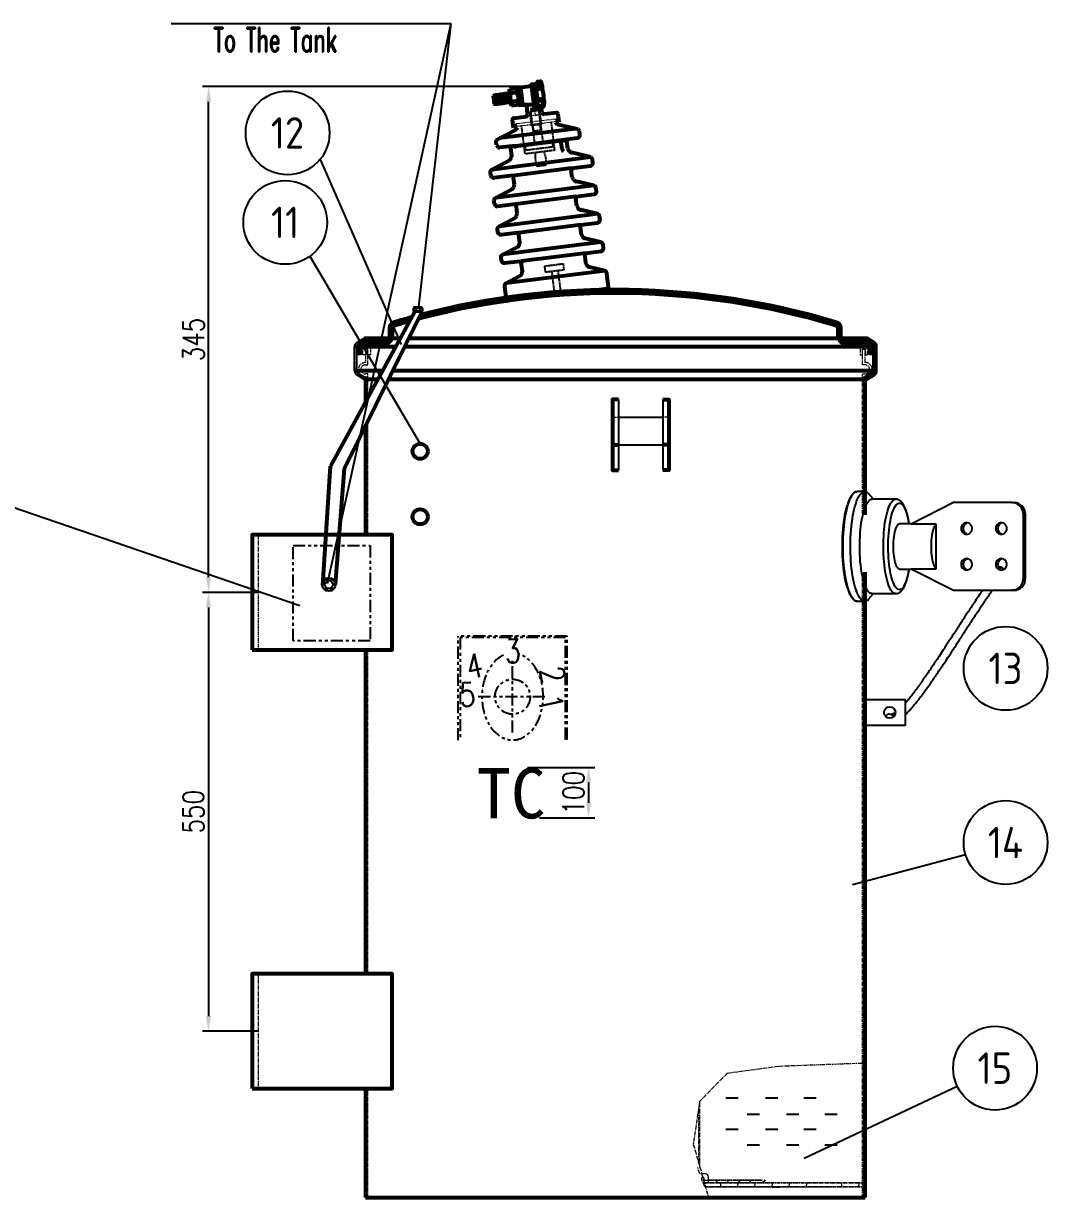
# Model space of a CAD drawing. Header units: millimetres. Extents: x 119255 to 140443, y -8485 to -5380.
# Drawn here: x 133797 to 134814, y -7316 to -6150 of the extents above; entities that cross this region are included whole.
import ezdxf
from ezdxf.enums import TextEntityAlignment as Align

# ---------------------------------------------------------------- set-up
doc = ezdxf.new("R2010")
doc.units = ezdxf.units.MM
doc.header["$LTSCALE"] = 3
for name, pattern in [('ACISOTGB', [9, 4, -1, 1, -1, 1, -1]), ('ACISOTGL', [3, 2, -1]), ('CENTER', [2, 1.25, -0.25, 0.25, -0.25]), ('HIDDEN', [0.375, 0.25, -0.125])]:
    doc.linetypes.add(name, pattern=pattern)
for name, color, linetype in [('2', 3, 'Continuous'), ('4', 2, 'HIDDEN'), ('A', 3, 'Continuous'), ('D', 11, 'HIDDEN'), ('PL', 5, 'Continuous'), ('S', 254, 'Continuous'), ('几何体', 7, 'Continuous')]:
    doc.layers.add(name, color=color, linetype=linetype)
for name, color, linetype, lineweight in [('图层1', 1, 'CENTER', 13), ('标注、文本', 3, 'Continuous', 25), ('粗实线', 4, 'Continuous', 53)]:
    doc.layers.add(name, color=color, linetype=linetype, lineweight=lineweight)
doc.styles.add('chinese', font='simhei.ttf')
doc.styles.add('HC_GBDIM', font='romans', dxfattribs={"width": 0.667, "bigfont": 'gbcbig'})
doc.styles.add('ST_WIN', font='isocp2.shx', dxfattribs={"bigfont": 'hzdxfst.shx'})
doc.styles.add('TH_GBDIM', font='romans.shx', dxfattribs={"width": 0.8, "bigfont": 'gbcbig.shx'})
doc.styles.add('数字与字母', font='romand.shx', dxfattribs={"width": 0.8, "bigfont": 'hztxt.shx'})
doc.dimstyles.new('TH_GBDIM1', dxfattribs={"dimscale": 3, "dimtxt": 3.5, "dimasz": 2.5, "dimexe": 2, "dimexo": 0, "dimgap": 1.5, "dimtad": 1, "dimdec": 1, "dimzin": 0, "dimdsep": 46, "dimtxsty": 'TH_GBDIM', "dimcen": 2.5, "dimclrd": 3, "dimclre": 256, "dimclrt": 2, "dimadec": 0, "dimazin": 0, "dimtfac": 0.714286, "dimtdec": 1, "dimtmove": 0, "dimatfit": 3, "dimfxl": 0, "dimtzin": 0, "dimlwd": -1, "dimlwe": -1, "dimarcsym": 0})

# ---------------------------------------------------------------- blocks, each defined once
blk = doc.blocks.new('*D48')
at = {"layer": 'Defpoints', "color": 0}
for p in [(134030.4, -6714.8), (133981, -7150.4), (134030.4, -7150.4)]:
    blk.add_point(p, dxfattribs=at)
at = {"layer": '标注、文本'}
for p, q in [((134030.4, -6714.8), (133975, -6714.8)), ((134030.4, -7150.4), (133975, -7150.4))]:
    blk.add_line(p, q, dxfattribs=at)
at = {"layer": '标注、文本', "color": 3}
blk.add_line((133981, -6729.8), (133981, -7135.4), dxfattribs=at)
for points in [[(133978.5, -6729.8), (133983.5, -6729.8), (133981, -6714.8)], [(133978.5, -7135.4), (133983.5, -7135.4), (133981, -7150.4)]]:
    blk.add_solid(points, dxfattribs=at)
at = {"layer": '标注、文本', "color": 2, "insert": (133966, -6932.6), "char_height": 21, "attachment_point": 5, "rotation": 90, "style": 'TH_GBDIM'}
blk.add_mtext('550', dxfattribs=at)
blk = doc.blocks.new('*D40')
at = {"layer": 'Defpoints', "color": 0}
for p in [(133981.2, -6212.7), (134313.4, -6212.7), (134024.4, -6714.8)]:
    blk.add_point(p, dxfattribs=at)
at = {"layer": '标注、文本'}
for p, q in [((134313.4, -6212.7), (133975.2, -6212.7)), ((134024.4, -6714.8), (133975.2, -6714.8))]:
    blk.add_line(p, q, dxfattribs=at)
at = {"layer": '标注、文本', "color": 3}
blk.add_line((133981.2, -6699.8), (133981.2, -6227.7), dxfattribs=at)
for points in [[(133978.7, -6227.7), (133983.7, -6227.7), (133981.2, -6212.7)], [(133978.7, -6699.8), (133983.7, -6699.8), (133981.2, -6714.8)]]:
    blk.add_solid(points, dxfattribs=at)
at = {"layer": '标注、文本', "color": 2, "insert": (133966.2, -6463.8), "char_height": 21, "width": 172.582, "attachment_point": 5, "rotation": 90, "style": 'TH_GBDIM'}
blk.add_mtext('345', dxfattribs=at)
blk = doc.blocks.new('A$C67204ebe')
at = {"layer": 'D'}
for p, q in [((-38.8, 178), (-32.9, 147.3)), ((-31, 179.6), (-28.4, 166.4)), ((-41.3, 135.4), (-46.8, 163.2)), ((-35.6, 165), (-36.9, 164.7)), ((-34.3, 158.5), (-35.6, 165)), ((-28.4, 166.4), (-28.9, 166.3)), ((-28.9, 166.3), (-27.6, 159.8)), ((-28.4, 166.4), (-28.2, 166.5)), ((-28.2, 166.5), (-24.7, 149)), ((-17.9, 169), (-12.4, 141.1)), ((-27.6, 159.8), (-34.3, 158.5)), ((-12.4, 141.1), (-41.3, 135.4)), ((-6.9, 20.8), (-2.4, -2.4)), ((-0.8, 22), (3.8, -1.2))]:
    blk.add_line(p, q, dxfattribs=at)
for points in [[(-35.6, 182.6), (-39.1, 179.5), (-38.8, 178), (-31, 179.6), (-31.3, 181.1), (-31, 179.6), (-30.2, 179.7), (-27.6, 166.6), (-26.7, 166), (-37.6, 163.8), (-36.9, 164.7), (-39.5, 177.9), (-38.8, 178)], [(-22.6, 139), (-22.4, 137.9), (-20.8, 133.4), (-20.2, 130.3), (-19.9, 127.7), (-19.9, 125.6), (-28.5, 123.9), (-29.6, 126.9), (-30.4, 129.9), (-30.9, 133.6), (-30.9, 136.2), (-31.1, 137.4)]]:
    blk.add_lwpolyline(points, dxfattribs=at)
blk.add_lwpolyline([(-23.1, 147.8), (-34.1, 145.6), (-41.3, 144.2, 0.282875), (-41.9, 143.6, 0.11185), (-41.9, 143.2), (-41.1, 139.3), (-14.1, 144.6), (-14.8, 148.6, 0.414214), (-15.8, 149.2), (-23.2, 147.8)], format="xyb", dxfattribs=at)
blk.add_lwpolyline([(3.9, 29.4), (5.1, 23.2), (-12.9, 19.6), (-14.1, 25.8)], close=True, dxfattribs=at)
for centre, start, end in [((-34.4, 147.1), 281.16, 11.16), ((-23.2, 149.3), 191.16, 281.16)]:
    blk.add_arc(centre, 1.5, start, end, dxfattribs=at)
at = {"layer": '图层1'}
for p, q in [((-25, 176.1), (-43, 172.6)), ((-35.6, 182.6), (-34, 174.3)), ((-34, 174.3), (-25, 176.1)), ((-12.5, 172.2), (-53, 164.4)), ((-53, 164.4), (-52.4, 160.9)), ((-52.3, 164.5), (-51.8, 162.3)), ((-51.8, 162.3), (-12.9, 169.9)), ((-12.9, 169.9), (-13.3, 172.1)), ((-11.9, 168.9), (-12.5, 172.2)), ((36.4, 5.2), (-48.2, -11.5))]:
    blk.add_line(p, q, dxfattribs=at)
at = {"layer": '粗实线', "ltscale": 2}
for p, q in [((-61.1, 198.1), (-61.3, 196.5)), ((-53.9, 199.6), (-61.1, 198.1)), ((-39.9, 203.9), (-36.1, 185.3)), ((-76.9, 191.1), (-75.3, 182.9)), ((-76.4, 190.7), (-74.1, 183.4)), ((-75.8, 191.6), (-73.2, 182.8)), ((-74.9, 191), (-72.6, 183.8)), ((-74.2, 191.9), (-71.7, 183.1)), ((-73.3, 191.3), (-71.1, 184.1)), ((-72.7, 192.2), (-70.1, 183.4)), ((-71.8, 191.6), (-69.5, 184.4)), ((-71.1, 192.6), (-68.6, 183.7)), ((-70.2, 191.9), (-68, 184.7)), ((-69.6, 192.9), (-67, 184.1)), ((-68.7, 192.2), (-66.4, 185)), ((-68, 193.2), (-65.5, 184.3)), ((-67.1, 192.5), (-64.9, 185.3)), ((-66.5, 193.4), (-64, 184.6)), ((-65.6, 192.8), (-63.3, 185.6)), ((-65, 193.8), (-62.4, 185)), ((-61.8, 185.9), (-64, 193.1)), ((-63.4, 194.1), (-60.9, 185.3)), ((-62.5, 193.4), (-60.3, 186.2)), ((-61.8, 194.4), (-59.3, 185.6)), ((-61.3, 196.5), (-60.4, 194.2)), ((-53.1, 195.6), (-60.4, 194.2)), ((-51.6, 187.6), (-58.8, 186.2)), ((-52.1, 192.8), (-49.3, 191)), ((-34.5, 194.1), (-33.2, 187.5)), ((-33.2, 187.5), (-33.5, 189.1)), ((-33.5, 189.1), (-33.5, 189.1)), ((-50.8, 183.6), (-58, 182.2)), ((-42.1, 178.6), (-42.5, 180.2)), ((-41.4, 174.9), (-42.1, 178.6)), ((-36.1, 185.3), (-35.7, 184.5)), ((-27.4, 177.7), (-28.1, 181.3)), ((-13.1, 178.4), (-25, 176.1)), ((-9.7, 169.3), (-11.3, 177.2)), ((6.6, 163.9), (-67.6, 149.3)), ((-54.6, 160.4), (-56.1, 168.3)), ((-54.9, 170.2), (-43, 172.6)), ((-13.1, 168.6), (-9.7, 169.3)), ((9.3, 163.5), (-10.6, 166.7)), ((-69.9, 147.8), (-52.7, 158.4)), ((-1, 152.1), (-57.1, 141)), ((-51.2, 161.1), (-54.6, 160.4)), ((-51.4, 142.9), (-5.9, 151.9)), ((-6, 151.8), (9.5, 154.9)), ((11.7, 158.2), (10.9, 161.9)), ((-70.1, 142.1), (-70.8, 145.8)), ((-51.4, 142.9), (-66.9, 139.9)), ((-5.1, 143), (-6.4, 149)), ((0.5, 143.7), (-0.9, 150.7)), ((24, 136.7), (4.4, 139.9)), ((24, 136.7), (-73.6, 117.4)), ((-54.4, 132.8), (-55.7, 139.9)), ((26.5, 131.6), (25.9, 134.4)), ((-73.6, 117.4), (-56.6, 127.9)), ((5.6, 124.5), (-52.2, 113)), ((5.6, 124.5), (23.9, 128.1)), ((7, 115.6), (5.6, 122.1)), ((-73.9, 111.8), (-74.4, 114.6)), ((-51.9, 113.1), (-70.2, 109.5)), ((28.8, 109), (-67.4, 90)), ((-49.8, 104.4), (-51, 110.9)), ((28.8, 109), (11.4, 111.7)), ((32, 103.5), (31.2, 107.2)), ((-67.4, 90), (-52.4, 99.2)), ((12.2, 96.8), (-47.4, 85)), ((13.5, 87.5), (12.1, 94)), ((12.2, 96.8), (29.8, 100.3)), ((-68.3, 83.8), (-69, 87.4)), ((-47.5, 85), (-65, 81.6)), ((-45.2, 75.9), (-46.3, 82.5)), ((34.7, 81), (-62.2, 61.8)), ((18.8, 69), (-42.2, 57)), ((39.8, 53.2), (-56.4, 34.2)), ((26.1, 41.5), (-37.5, 29)), ((45.7, 25.2), (-51.2, 6.1))]:
    blk.add_line(p, q, dxfattribs=at)
for points in [[(-51, 200.6), (-53.5, 200.1), (-50.2, 183.3), (-47.7, 183.8)], [(-35.7, 183.2), (-35.6, 182.6), (-31.3, 181.1), (-39.1, 179.5)]]:
    blk.add_lwpolyline(points, dxfattribs=at)
for points in [[(-42.5, 180.2), (-42.9, 182.5, 0.216454), (-43.8, 183.7, 0.14676), (-45.3, 184.1), (-47.1, 183.7, -0.216222), (-47.7, 183.8, -0.128385), (-48, 184.3), (-51.1, 200.1, -0.236321), (-51, 200.6, -0.137645), (-50.4, 201), (-40.5, 203.4, 0.118082), (-40.2, 203.6, 0.239241), (-39.9, 204.2, -0.185592), (-39.7, 204.7, -0.149289), (-39.3, 205.1), (-33.8, 206.1), (-34.1, 207.5, -0.162586), (-34.1, 207.9, -0.235181), (-33.6, 208.2), (-31.3, 208.7, -0.193012), (-30.8, 208.6, -0.216479), (-30.7, 208.3), (-29.5, 205), (-28.8, 202.5, -0.305966), (-29.2, 201.3, -0.211517), (-30.1, 201.1), (-33.8, 200.2, 0.124352), (-34.9, 199.7), (-33.3, 191.1, 0.232484), (-32.3, 189.9, 0.137631), (-31.2, 189.6), (-29.8, 189.9, -0.226514), (-28.4, 189.5, -0.129294), (-27.4, 185.8)], [(-50.4, 201), (-50.3, 200.7), (-50.3, 200.2), (-47.2, 184.4), (-47, 184), (-46.2, 183.9, -0.005437), (-42.8, 184.5, -0.020315), (-39, 184.8, -0.072791), (-37, 184.7, -0.141507), (-36.2, 184.1, -0.078582), (-35.7, 183.2, -0.389074)], [(-34.5, 194.1), (-35.7, 200.2), (-35.8, 200.7, -0.078909), (-35.9, 201.7, -0.002455), (-35.7, 202.6, -0.104269), (-35.3, 203.9, -0.067748), (-33.8, 205.8, -0.137062), (-32.8, 206.3, -0.250439), (-31.9, 206.1, -0.064304), (-31.3, 205.3, -0.207145), (-31, 202.9, -0.182921), (-31.6, 202, -0.000416), (-33.2, 201.6, 0.26878), (-34.9, 199.7, 0.499102)], [(-33.9, 190.8), (-33.2, 187.5, 0.188465), (-31.6, 184.9, 0.125485), (-29.5, 184.1, 0.148052), (-28, 184.3, 0.261104), (-27.4, 185.8, 0.829827)], [(-32.9, 190.5), (-28, 191.5, -0.202073), (-27, 191.3, -0.189452), (-26.4, 190.4, -0.036985), (-26, 184.1, 0.140434)], [(-28.1, 181.3), (-28.4, 183.4), (-26.3, 183.8, 0.076742), (-26.1, 183.9, 0.221032), (-26, 184.1, 59.233366)], [(23.9, 55.7, -0.200811), (21.5, 57.2, -0.016019), (20, 59.5), (18.6, 66.5, -0.126731), (18.7, 67.8, 0.095852), (18.8, 69), (34.9, 72.2, 0.198563), (37, 73.6, 0.178497), (37.5, 75.6), (36.8, 78.9, 0.197282), (36, 80.2, 0.032544), (34.7, 81), (17.4, 83.8)], [(-42.7, 42.6, 0.200811), (-41, 44.8, 0.016019), (-40.5, 47.5), (-41.9, 54.6, 0.126731), (-42.4, 55.7, -0.095852), (-43, 56.9), (-59.1, 53.7, -0.198563), (-61.5, 54.2, -0.178497), (-62.8, 55.9), (-63.4, 59.2, -0.197282), (-63.1, 60.6, -0.032544), (-62.2, 61.8), (-47.3, 71)], [(36.4, 5.2), (49.6, 7.8, 0.264751), (50.4, 8.5, 0.085218), (50.6, 9.6), (48, 22.7, 0.130917), (47.3, 24.1, 0.137977), (45.7, 25.2), (30.4, 27.7, -0.196911), (28, 29.1, -0.024375), (26.5, 31.4), (25.1, 37.9, -0.086896), (25.1, 39.7, -0.031016), (25.4, 41.4), (40.8, 44.4, 0.221746), (42.5, 45.7, 0.093612), (43, 47.3), (42.3, 51, 0.224627), (41.2, 52.6, 0.05176), (39.8, 53.2), (23.9, 55.7)], [(-48.2, -11.5), (-48.2, -11.5, -0.264751), (-49.2, -11.1, -0.085218), (-49.8, -10.2), (-52.4, 3, -0.130917), (-52.3, 4.5, -0.137977), (-51.2, 6.1), (-38, 14.2, 0.196911), (-36.4, 16.4, 0.024375), (-35.9, 19.1), (-37.1, 25.6, 0.086896), (-37.7, 27.3, 0.031016), (-38.6, 28.7), (-54, 25.7, -0.221746), (-56, 26.2, -0.093612), (-57.2, 27.6), (-57.9, 31.2, -0.224627), (-57.5, 33.1, -0.05176), (-56.4, 34.2), (-42.7, 42.6)]]:
    blk.add_lwpolyline(points, format="xyb", dxfattribs=at)
for centre, radius, start, end in [((-57, 196.9), 4.35, 163.4313, 218.8887), ((-57.3, 196.8), 4.34, 343.3993, 38.9207), ((-34.4, 201.6), 1.52, 294.6534, 2.4331), ((-80.9, 186), 54.6, 4.6754, 17.6446), ((-43.5, 193.3), 16.8, 177.1743, 205.1457), ((-68.4, 188.4), 16.8, 357.1582, 25.1618), ((-55, 184.9), 4.34, 343.3994, 38.9205), ((-31.8, 189.4), 1.26, 14.6553, 93.8015), ((-54.6, 184.9), 4.35, 163.4313, 218.8887), ((-44.1, 174.8), 2.63, 330.0554, 3.4106), ((-24.9, 178.5), 2.63, 198.9094, 232.2646), ((-25.4, 177.9), 1.82, 232.2646, 281.16), ((-12.9, 176.6), 1.86, 59.0793, 96.5308), ((-12.8, 176.9), 1.51, 11.16, 59.0793), ((-54.6, 168.6), 1.51, 143.2407, 191.16), ((-54.4, 168.4), 1.86, 105.7892, 143.2407), ((-43.4, 174.3), 1.82, 281.16, 330.0554), ((-10.3, 169.7), 3, 201.0929, 238.819), ((-10.1, 170.2), 3.52, 238.819, 260.8379), ((12.2, 166.3), 4.06, 224.3538, 242.4485), ((-54.6, 161.4), 3.52, 301.4821, 323.501), ((-54.1, 161.1), 3, 323.501, 1.2271), ((-2.3, 149.9), 4.16, 154.9318, 192.0441), ((-6.6, 151.9), 0.599, 334.9318, 356.4793), ((2.4, 151.4), 3.38, 168.1044, 184.7855), ((9, 157.4), 2.54, 281.3417, 330.4372), ((9.7, 161.7), 1.18, 11.9255, 62.4485), ((7.8, 158.1), 3.83, 330.4372, 2.4295), ((-69.7, 146), 1.18, 139.8715, 190.3945), ((-73.7, 149.4), 4.06, 319.8715, 337.9662), ((-66.5, 143.4), 3.83, 199.8905, 231.8828), ((-67.3, 142.4), 2.54, 231.8828, 280.9783), ((-59.1, 139.3), 3.38, 17.5345, 34.2156), ((-59.8, 139.1), 4.11, 10.5583, 17.5345), ((-50.8, 143.2), 0.599, 205.8407, 227.3882), ((-54, 139.7), 4.16, 10.2759, 47.3882), ((7.3, 148.9), 13.7, 205.3694, 217.4953), ((3.1, 151.5), 4.11, 184.7855, 191.7617), ((18.9, 154), 21.1, 209.3382, 216.7925), ((5, 143.6), 3.67, 216.7925, 260.6372), ((-58.5, 131.1), 3.67, 301.6828, 345.5275), ((-75.4, 135.4), 21.1, 345.5275, 352.9818), ((23.3, 131.2), 3.21, 281.16, 325.4108), ((22.3, 133.2), 3.92, 40.9829, 63.3864), ((23, 133.8), 3.02, 11.16, 40.9829), ((23.3, 131.2), 3.21, 325.4108, 6.6892), ((-70.6, 114.9), 3.92, 138.9336, 161.3371), ((10.7, 123.3), 5.24, 167.6316, 180.8025), ((11.7, 123.4), 6.15, 180.8025, 192.0282), ((-71.5, 115.2), 3.02, 161.3371, 191.16), ((-70.8, 112.7), 3.21, 195.6308, 236.9092), ((-70.8, 112.7), 3.21, 236.9092, 281.16), ((-56.2, 110.1), 5.24, 21.5175, 34.6884), ((-57, 109.8), 6.15, 10.2918, 21.5175), ((15.3, 119.4), 9.1, 204.3699, 221.7169), ((12.2, 116.6), 4.88, 221.7169, 261.0791), ((31.2, 113.6), 5.21, 242.1366, 254.886), ((29.4, 106.8), 1.84, 11.9208, 74.886), ((-54.9, 103.3), 4.88, 301.2409, 340.6031), ((-58.9, 104.7), 9.1, 340.6031, 357.9501), ((20.4, 95), 8.34, 167.8363, 177.6138), ((17.4, 95.1), 5.41, 177.6138, 192.0258), ((29.3, 102.8), 2.58, 281.2407, 329.3178), ((28.4, 103.3), 3.59, 329.3178, 3.5272), ((-67.2, 87.8), 1.84, 127.434, 190.3992), ((-71.4, 93.4), 5.21, 307.434, 320.1834), ((-64.9, 84.9), 3.59, 198.7928, 233.0022), ((-65.5, 84.1), 2.58, 233.0022, 281.0793), ((-54.3, 80.3), 8.34, 24.7062, 34.4837), ((-51.7, 81.5), 5.41, 10.2942, 24.7062), ((113.9, 153.7), 120.2, 213.407, 214.7095), ((17.9, 87.2), 3.49, 214.7095, 260.7372), ((-49.1, 74), 3.49, 301.5828, 347.6105), ((-163.1, 99.1), 120.2, 347.6105, 348.913)]:
    blk.add_arc(centre, radius, start, end, dxfattribs=at)
for points in [[(-60.4, 194.2), (-61, 194), (-61.9, 194.4), (-62.5, 193.4), (-63.4, 194.1), (-64, 193.1), (-65, 193.8), (-65.6, 192.8), (-66.5, 193.4), (-67.1, 192.5), (-68, 193.2), (-68.7, 192.2), (-69.6, 192.9), (-70.2, 191.9), (-71.1, 192.6), (-71.8, 191.6), (-72.7, 192.2), (-73.3, 191.3), (-74.2, 191.9), (-74.9, 191), (-75.8, 191.6), (-76.4, 190.7), (-76.9, 191.1)], [(-58.8, 186.1), (-59.3, 185.6), (-60.3, 186.2), (-60.9, 185.3), (-61.8, 185.9), (-62.4, 185), (-63.3, 185.6), (-64, 184.6), (-64.9, 185.3), (-65.5, 184.3), (-66.4, 185), (-67.1, 184), (-68, 184.7), (-68.6, 183.7), (-69.5, 184.4), (-70.2, 183.4), (-71.1, 184), (-71.7, 183.1), (-72.6, 183.8), (-73.2, 182.8), (-74.2, 183.4), (-74.8, 182.5), (-75.3, 182.9)], [(-35.7, 184.5), (-34.2, 184), (-31.8, 183.7), (-30.2, 183.8), (-28.6, 184)]]:
    blk.add_spline(points, degree=3, dxfattribs=at)
blk = doc.blocks.new('*D37')
at = {"layer": 'Defpoints', "color": 0}
for p in [(134297.6, -6888.7), (134309.5, -6938.7), (134358.4, -6938.7)]:
    blk.add_point(p, dxfattribs=at)
at = {"layer": '标注、文本'}
for p, q in [((134297.6, -6888.7), (134364.4, -6888.7)), ((134309.5, -6938.7), (134364.4, -6938.7))]:
    blk.add_line(p, q, dxfattribs=at)
at = {"layer": '标注、文本', "color": 3}
blk.add_line((134358.4, -6903.7), (134358.4, -6923.7), dxfattribs=at)
for points in [[(134355.9, -6903.7), (134360.9, -6903.7), (134358.4, -6888.7)], [(134355.9, -6923.7), (134360.9, -6923.7), (134358.4, -6938.7)]]:
    blk.add_solid(points, dxfattribs=at)
at = {"layer": '标注、文本', "color": 2, "insert": (134343.4, -6913.7), "char_height": 21, "attachment_point": 5, "rotation": 90, "style": 'TH_GBDIM'}
blk.add_mtext('100', dxfattribs=at)
blk = doc.blocks.new('A$Cce4753cb')
at = {"layer": '几何体'}
for p, q in [((22, 60.3), (14.6, 60.3)), ((14.6, 60.3), (14.7, 60.3)), ((30.9, 52.7), (25.7, 58.3)), ((52.7, 52.7), (29.2, 52.7)), ((110.2, 49.4), (68.1, 28)), ((168.1, 49.4), (110.2, 49.4)), ((168.1, 49.4), (170.1, 49.4)), ((181.7, 37.4), (179.7, 37.4)), ((179.7, -25.7), (179.7, 37.4)), ((181.7, -25.7), (181.7, 37.4)), ((68.7, 28.4), (56.5, 28.4)), ((93.1, 28), (68.1, 28)), ((93.1, -16.3), (93.1, 28)), ((56.5, -16.6), (68.7, -16.6)), ((68.1, -16.3), (110.2, -37.7)), ((68.1, -16.3), (93.1, -16.3)), ((179.7, -25.7), (181.7, -25.7)), ((25.7, -46.5), (30.9, -41)), ((29.2, -41), (52.7, -41)), ((110.2, -37.7), (168.1, -37.7)), ((170.1, -37.7), (168.1, -37.7)), ((14.6, -48.5), (22, -48.5)), ((22.1, -171.8), (22.1, -146.2)), ((22.1, -146.2), (62.1, -146.2)), ((62.1, -146.2), (62.1, -171.8)), ((62.1, -171.8), (22.1, -171.8))]:
    blk.add_line(p, q, dxfattribs=at)
at = {"layer": '几何体', "flags": 128}
for points in [[(14.6, -48.5), (13.6, -48.4), (12.6, -48), (11.6, -47.3), (10.6, -46.3), (9.7, -45), (8.7, -43.5), (7.8, -41.7), (7, -39.7), (6.1, -37.4), (5.3, -35), (4.6, -32.3), (3.9, -29.4), (3.3, -26.3), (2.7, -23), (2.2, -19.6), (1.8, -16.1), (1.4, -12.4), (1.1, -8.7), (0.8, -4.9), (0.7, -1), (0.6, 2.9), (0.6, 6.8), (0.6, 10.8), (0.8, 14.7), (1, 18.5), (1.2, 22.3), (1.6, 26), (2, 29.6), (2.5, 33.1), (3, 36.4), (3.6, 39.6), (4.2, 42.5), (5, 45.3), (5.7, 47.9), (6.5, 50.3), (7.4, 52.5), (8.3, 54.4), (9.2, 56), (10.1, 57.4), (11.1, 58.5), (12.1, 59.4), (13.1, 59.9), (14.1, 60.2), (14.6, 60.3)], [(22, -48.5), (21, -48.4), (19.9, -48), (18.9, -47.3), (18, -46.3), (17, -45), (16.1, -43.5), (15.2, -41.7), (14.3, -39.7), (13.5, -37.4), (12.7, -35), (11.9, -32.3), (11.2, -29.4), (10.6, -26.3), (10, -23), (9.5, -19.6), (9.1, -16.1), (8.7, -12.4), (8.4, -8.7), (8.2, -4.9), (8, -1), (7.9, 2.9), (7.9, 6.8), (8, 10.8), (8.1, 14.7), (8.3, 18.5), (8.6, 22.3), (8.9, 26), (9.3, 29.6), (9.8, 33.1), (10.3, 36.4), (10.9, 39.6), (11.6, 42.5), (12.3, 45.3), (13.1, 47.9), (13.9, 50.3), (14.7, 52.5), (15.6, 54.4), (16.5, 56), (17.5, 57.4), (18.5, 58.5), (19.4, 59.4), (20.5, 59.9), (21.5, 60.2), (22.5, 60.2), (23.5, 59.9), (24.5, 59.4), (25.5, 58.5), (25.7, 58.3)], [(4.6, -34.3), (4.5, -34), (3.8, -31.3), (3.1, -28.4), (2.5, -25.3), (1.9, -22), (1.5, -18.6), (1, -15.1), (0.7, -11.4), (0.4, -7.7), (0.1, -3.9), (0, 0), (-0.1, 3.9), (-0.1, 7.8), (0, 11.7), (0.1, 15.6), (0.4, 19.4), (0.7, 23.1), (1, 26.8), (1.5, 30.3), (1.9, 33.8), (2.5, 37), (3.1, 40.1), (3.8, 43), (4.5, 45.7), (5, 47.4)], [(29.2, -41), (28.3, -40.9), (27.4, -40.5), (26.4, -39.8), (25.5, -38.8), (24.6, -37.5), (23.8, -36), (23, -34.3), (22.2, -32.3), (21.4, -30.1), (20.7, -27.6), (20.1, -25), (19.5, -22.1), (19, -19.1), (18.5, -16), (18.1, -12.7), (17.7, -9.3), (17.5, -5.8), (17.3, -2.3), (17.1, 1.3), (17.1, 4.9), (17.1, 8.6), (17.2, 12.2), (17.4, 15.8), (17.6, 19.3), (17.9, 22.7), (18.3, 26.1), (18.7, 29.3), (19.2, 32.4), (19.8, 35.3), (20.4, 38), (21.1, 40.6), (21.8, 42.9), (22.6, 45), (23.4, 46.9), (24.2, 48.5), (25.1, 49.9), (26, 51), (26.9, 51.9), (27.8, 52.4), (28.8, 52.7), (29.2, 52.7)], [(52.7, -41), (51.8, -40.9), (50.9, -40.5), (49.9, -39.8), (49, -38.8), (48.1, -37.5), (47.3, -36), (46.5, -34.3), (45.7, -32.3), (44.9, -30.1), (44.2, -27.6), (43.6, -25), (43, -22.1), (42.5, -19.1), (42, -16), (41.6, -12.7), (41.3, -9.3), (41, -5.8), (40.8, -2.3), (40.7, 1.3), (40.6, 4.9), (40.6, 8.6), (40.7, 12.2), (40.9, 15.8), (41.1, 19.3), (41.4, 22.7), (41.8, 26.1), (42.2, 29.3), (42.7, 32.4), (43.3, 35.3), (43.9, 38), (44.6, 40.6), (45.3, 42.9), (46.1, 45), (46.9, 46.9), (47.7, 48.5), (48.6, 49.9), (49.5, 51), (50.4, 51.9), (51.3, 52.4), (52.3, 52.7), (52.7, 52.7)], [(56.5, -37.1), (55.6, -37), (54.7, -36.6), (53.8, -35.8), (52.9, -34.9), (52.1, -33.6), (51.3, -32.1), (50.5, -30.3), (49.7, -28.3), (49.1, -26), (48.4, -23.6), (47.8, -20.9), (47.3, -18.1), (46.8, -15.1), (46.4, -12), (46, -8.8), (45.8, -5.4), (45.6, -2), (45.4, 1.5), (45.4, 5), (45.4, 8.5), (45.5, 12), (45.7, 15.4), (45.9, 18.8), (46.2, 22.1), (46.6, 25.3), (47, 28.4), (47.5, 31.3), (48.1, 34), (48.7, 36.6), (49.4, 38.9), (50.1, 41), (50.9, 42.9), (51.7, 44.6), (52.5, 46), (53.4, 47.1), (54.3, 47.9), (55.1, 48.5), (56.1, 48.8), (57, 48.8), (57.9, 48.5), (58.8, 47.9), (59.6, 47.1), (60.5, 46), (61.3, 44.6), (62.1, 42.9), (62.9, 41), (63.6, 38.9), (64.3, 36.6), (64.9, 34), (65.5, 31.3), (66, 28.4), (66, 28.4)], [(56.5, -16.6), (55.9, -16.5), (55.2, -16.1), (54.6, -15.4), (54, -14.4), (53.4, -13.2), (52.9, -11.7), (52.4, -10), (52, -8.2), (51.6, -6.1), (51.3, -3.9), (51, -1.6), (50.8, 0.9), (50.7, 3.3), (50.7, 5.9), (50.7, 8.4), (50.8, 10.9), (51, 13.3), (51.3, 15.6), (51.6, 17.8), (52, 19.9), (52.4, 21.8), (52.9, 23.4), (53.4, 24.9), (54, 26.1), (54.6, 27.1), (55.2, 27.8), (55.9, 28.2), (56.5, 28.4)], [(93.1, -16.3), (92.5, -15.7), (91.9, -14.9), (91.3, -13.8), (90.7, -12.5), (90.2, -10.9), (89.8, -9.1), (89.4, -7.1), (89, -5), (88.7, -2.7), (88.5, -0.4), (88.4, 2.1), (88.3, 4.6), (88.3, 7.1), (88.4, 9.6), (88.5, 12.1), (88.7, 14.5), (89, 16.7), (89.4, 18.9), (89.8, 20.8), (90.2, 22.6), (90.7, 24.2), (91.3, 25.5), (91.9, 26.6), (92.5, 27.5), (93.1, 28)], [(128.7, 23.7), (128.6, 24.9), (128.2, 26.1), (127.5, 27.2), (126.7, 28.1), (125.6, 28.8), (124.4, 29.2), (123.2, 29.4), (122, 29.2), (120.8, 28.8), (119.8, 28.1), (118.9, 27.2), (118.2, 26.1), (117.8, 24.9), (117.7, 23.7), (117.8, 22.4), (118.2, 21.2), (118.9, 20.1), (119.8, 19.2), (120.8, 18.5), (122, 18.1), (123.2, 17.9), (124.4, 18.1), (125.6, 18.5), (126.7, 19.2), (127.5, 20.1), (128.2, 21.2), (128.6, 22.4), (128.7, 23.7)], [(163.1, 23.7), (163, 24.9), (162.6, 26.1), (161.9, 27.2), (161, 28.1), (160, 28.8), (158.8, 29.2), (157.6, 29.4), (156.4, 29.2), (155.2, 28.8), (154.2, 28.1), (153.3, 27.2), (152.6, 26.1), (152.2, 24.9), (152.1, 23.7), (152.2, 22.4), (152.6, 21.2), (153.3, 20.1), (154.2, 19.2), (155.2, 18.5), (156.4, 18.1), (157.6, 17.9), (158.8, 18.1), (160, 18.5), (161, 19.2), (161.9, 20.1), (162.6, 21.2), (163, 22.4), (163.1, 23.7)], [(128.7, -11.9), (128.6, -10.7), (128.2, -9.5), (127.5, -8.4), (126.7, -7.5), (125.6, -6.8), (124.4, -6.4), (123.2, -6.2), (122, -6.4), (120.8, -6.8), (119.8, -7.5), (118.9, -8.4), (118.2, -9.5), (117.8, -10.7), (117.7, -11.9), (117.8, -13.2), (118.2, -14.4), (118.9, -15.5), (119.8, -16.4), (120.8, -17.1), (122, -17.5), (123.2, -17.7), (124.4, -17.5), (125.6, -17.1), (126.7, -16.4), (127.5, -15.5), (128.2, -14.4), (128.6, -13.2), (128.7, -11.9)], [(163.1, -11.9), (163, -10.7), (162.6, -9.5), (161.9, -8.4), (161, -7.5), (160, -6.8), (158.8, -6.4), (157.6, -6.2), (156.4, -6.4), (155.2, -6.8), (154.2, -7.5), (153.3, -8.4), (152.6, -9.5), (152.2, -10.7), (152.1, -11.9), (152.2, -13.2), (152.6, -14.4), (153.3, -15.5), (154.2, -16.4), (155.2, -17.1), (156.4, -17.5), (157.6, -17.7), (158.8, -17.5), (160, -17.1), (161, -16.4), (161.9, -15.5), (162.6, -14.4), (163, -13.2), (163.1, -11.9)], [(66, -16.6), (65.7, -18.1), (65.2, -20.9), (64.6, -23.6), (64, -26), (63.3, -28.3), (62.5, -30.3), (61.7, -32.1), (60.9, -33.6), (60.1, -34.9), (59.2, -35.8), (58.3, -36.6), (57.4, -37), (56.5, -37.1)]]:
    blk.add_lwpolyline(points, dxfattribs=at)
at = {"layer": '几何体'}
blk.add_circle((46.9, -159), 5.6, dxfattribs=at)
for centre, radius, start, end in [((167.9, 37.6), 11.8, 359.0242, 88.9898), ((169.9, 37.6), 11.8, 359.0242, 88.9898), ((125.4, 23.7), 5.75, 101.717, 258.283), ((159.8, 23.7), 5.75, 101.717, 258.283), ((125.4, -11.9), 5.75, 101.717, 258.283), ((159.8, -11.9), 5.75, 101.717, 258.283), ((156.3, -17.8), 3.11, 58.4198, 115.4564), ((154.9, -21.8), 7.29, 42.0169, 65.4487), ((167.9, -25.9), 11.8, 271.0102, 0.9758), ((169.9, -25.9), 11.8, 271.0102, 0.9758), ((21.6, -43.2), 5.38, 274.446, 321.1574), ((46.6, -164.5), 3.9, 16.7308, 157.9093)]:
    blk.add_arc(centre, radius, start, end, dxfattribs=at)
for points, knots in [([(14.7, 60.2), (14.5, 60.2), (13.9, 60.2), (12.9, 60), (11.9, 59.4), (10.9, 58.7), (9.9, 57.6), (9, 56.4), (8, 54.9), (7.1, 53.1), (6.3, 51.1), (5.6, 49.4), (5.2, 48.2), (5.1, 47.8)], [0, 0, 0, 0, 0.062383, 0.153286, 0.245495, 0.341205, 0.44059, 0.542253, 0.644669, 0.746886, 0.848723, 0.950195, 1, 1, 1, 1]), ([(66.2, 28.4), (66.2, 28.4), (66, 29.5), (65.6, 31.5), (65.1, 34.3), (64.5, 36.9), (63.8, 39.3), (63.1, 41.6), (62.3, 43.7), (61.4, 45.7), (60.4, 47.5), (59.4, 49), (58.3, 50.3), (57.2, 51.2), (56, 52), (54.8, 52.4), (53.7, 52.7), (53, 52.7), (52.7, 52.7)], [0, 0, 0, 0, 0.005862, 0.077937, 0.150295, 0.223027, 0.296252, 0.370137, 0.444906, 0.520857, 0.598321, 0.6774, 0.745974, 0.807589, 0.863477, 0.915557, 0.965524, 1, 1, 1, 1]), ([(52.7, -41), (53.1, -41), (53.9, -41), (55.1, -40.7), (56.2, -40.1), (57.3, -39.4), (58.4, -38.4), (59.4, -37.2), (60.4, -35.8), (61.4, -34), (62.3, -32), (63.1, -29.8), (63.9, -27.5), (64.5, -25), (65.1, -22.3), (65.7, -19.6), (66, -17.6), (66.2, -16.6)], [0, 0, 0, 0, 0.04188, 0.093619, 0.146131, 0.201347, 0.261232, 0.327502, 0.400493, 0.477853, 0.555733, 0.632331, 0.707621, 0.781872, 0.855347, 0.928247, 1, 1, 1, 1]), ([(4.7, -34.7), (4.7, -34.8), (5, -35.8), (5.5, -37.4), (6.3, -39.6), (7.2, -41.5), (8.1, -43.2), (9, -44.7), (10, -46), (11, -47), (12.1, -47.8), (13.2, -48.3), (14, -48.5), (14.5, -48.5), (14.6, -48.5)], [0, 0, 0, 0, 0.014138, 0.109786, 0.205628, 0.301721, 0.39813, 0.494922, 0.592116, 0.68953, 0.786183, 0.880388, 0.970678, 1, 1, 1, 1]), ([(139, -37.7), (137.9, -39.3), (135.5, -42.8), (131.9, -48.2), (128.5, -53.4), (125.4, -58.1), (122.6, -62.4), (120.1, -66.2), (117.8, -69.7), (115.7, -72.9), (113.8, -75.8), (112, -78.6), (110.1, -81.5), (108, -84.7), (105.6, -88.4), (102.9, -92.5), (99.6, -97.5), (95.9, -103.2), (92.1, -109), (88.6, -114.1), (85.3, -119), (82, -123.7), (78.7, -128.5), (75.3, -133.2), (72.4, -137.1), (70.1, -140.1), (68.4, -142.4), (66.7, -144.5), (64.9, -146.7), (63.3, -148.6), (62.4, -149.6), (62.1, -150)], [0, 0, 0, 0, 0.039131, 0.083797, 0.124013, 0.159908, 0.191608, 0.220499, 0.247191, 0.271694, 0.294011, 0.314205, 0.335869, 0.361088, 0.389877, 0.422257, 0.458228, 0.512047, 0.561495, 0.606517, 0.647492, 0.693412, 0.740527, 0.789102, 0.839208, 0.868849, 0.895472, 0.921354, 0.950705, 0.983521, 1, 1, 1, 1]), ([(62.1, -161.5), (62.6, -161), (63.7, -160), (65.5, -158.1), (67.4, -156.1), (69.3, -153.9), (71, -151.8), (72.7, -149.8), (74.1, -148), (75.4, -146.4), (76.4, -145.1), (77.4, -143.8), (78.6, -142.2), (80.1, -140.2), (82, -137.6), (84.2, -134.6), (86.5, -131.3), (88.8, -128), (91, -124.8), (93.6, -121), (96.6, -116.5), (100.1, -111.3), (103.7, -105.9), (106.9, -101.1), (109.7, -96.7), (112.1, -93.1), (114.4, -89.5), (116.5, -86.3), (118.4, -83.5), (120.1, -80.8), (122.3, -77.4), (125.1, -73.1), (128.4, -68.1), (131.6, -63.1), (134.8, -58.3), (137.5, -54.3), (139.7, -51), (141.5, -48.3), (143.5, -45.3), (145.8, -41.9), (147.6, -39.3), (148.5, -37.9), (148.7, -37.7)], [0, 0, 0, 0, 0.024066, 0.05176, 0.082696, 0.108032, 0.1342, 0.157458, 0.177445, 0.194156, 0.20759, 0.219431, 0.234017, 0.254319, 0.278494, 0.306536, 0.335894, 0.36383, 0.39034, 0.415423, 0.455877, 0.49455, 0.53396, 0.574555, 0.599238, 0.625109, 0.650983, 0.673106, 0.691217, 0.707871, 0.727297, 0.759244, 0.793416, 0.82675, 0.859185, 0.889795, 0.907888, 0.925186, 0.94485, 0.970247, 0.99478, 1, 1, 1, 1]), ([(52.6, -159), (52.5, -159), (52.2, -159.3), (51.6, -159.7), (50.7, -160.2), (50, -160.5), (49.3, -160.8), (48.7, -161), (48.3, -160.9), (48.1, -160.8)], [0, 0, 0, 0, 0.017269, 0.124186, 0.249992, 0.400397, 0.575334, 0.774966, 1, 1, 1, 1])]:
    blk.add_open_spline(points, degree=3, knots=knots, dxfattribs=at)

msp = doc.modelspace()

# ---------------------------------------------------------------- linework, layer by layer
at = {"layer": '2', "linetype": 'Continuous'}
msp.add_lwpolyline([(134136.53, -6464.15), (134129.44, -6468.58, 0.2586176), (134128.03, -6471.12), (134128.03, -6494.67, 0.2586176), (134129.44, -6497.22), (134136.53, -6501.65), (134135.47, -6503.34), (134128.38, -6498.91, -0.2586176), (134126.03, -6494.67), (134126.03, -6471.12, -0.2586176), (134128.38, -6466.88), (134135.47, -6462.45)], format="xyb", close=True, dxfattribs=at)
at = {"layer": 'A'}
msp.add_line((134732.54, -6975.26), (134620.22, -7005.1), dxfattribs=at)
for centre in [(134059.59, -6258.69), (134057.25, -6347.53), (134772.31, -6790.23), (134772.31, -6963.13), (134761.78, -7187.17)]:
    msp.add_circle(centre, 41.58, dxfattribs=at)
at = {"layer": 'PL', "color": 7, "ltscale": 0.5}
msp.add_lwpolyline([(134100.49, -6700.36), (134106.29, -6703.7), (134106.29, -6710.4), (134100.49, -6713.75), (134094.69, -6710.4), (134094.69, -6703.7)], close=True, dxfattribs=at)
for radius in [6.7, 3.94]:
    msp.add_circle((134100.49, -6707.05), radius, dxfattribs=at)
at = {"layer": '图层1'}
for p, q in [((134136.82, -6473.56), (134136.82, -6486.56)), ((134632.81, -6486.47), (134632.81, -6473.47)), ((134381.92, -6540.97), (134387.92, -6540.97)), ((134437.92, -6540.97), (134431.92, -6540.97)), ((134030.36, -6657.81), (134030.36, -6771.81)), ((134030.36, -7093.44), (134030.36, -7207.44)), ((134496.04, -7192.06), (134547.54, -7185.08)), ((134547.54, -7185.08), (134632.81, -7181.9)), ((134496.04, -7192.06), (134468.49, -7220.21)), ((134468.49, -7220.21), (134462.3, -7262.53)), ((134468.89, -7285.48), (134468.89, -7219.81)), ((134467.69, -7281.09), (134467.69, -7226.6)), ((134467.69, -7254.35), (134468.89, -7254.35)), ((134462.3, -7262.53), (134477.46, -7315.58)), ((134468.69, -7292.07), (134466.69, -7285.69)), ((134474.08, -7292.07), (134468.69, -7292.07)), ((134474.08, -7292.07), (134470.68, -7292.07)), ((134470.89, -7298.06), (134470.89, -7295.67)), ((134470.89, -7295.67), (134472.08, -7295.67)), ((134472.08, -7295.67), (134471.88, -7295.67)), ((134472.68, -7295.86), (134472.08, -7295.67)), ((134472.08, -7295.67), (134472.88, -7296.26)), ((134472.88, -7296.26), (134472.68, -7295.86)), ((134475.68, -7292.47), (134474.08, -7292.07)), ((134475.28, -7292.27), (134474.08, -7292.07)), ((134476.47, -7293.07), (134475.28, -7292.27)), ((134476.87, -7293.67), (134475.68, -7292.47)), ((134477.07, -7294.07), (134476.47, -7293.07)), ((134477.27, -7295.27), (134476.87, -7293.67)), ((134477.27, -7295.27), (134477.07, -7294.07)), ((134477.27, -7301.06), (134477.27, -7295.27)), ((134477.27, -7298.46), (134477.27, -7295.27)), ((134473.88, -7305.05), (134470.89, -7298.06)), ((134472.68, -7298.46), (134523.19, -7298.46)), ((134472.68, -7302.05), (134472.88, -7300.06)), ((134472.88, -7296.26), (134472.88, -7299.26)), ((134472.88, -7296.26), (134472.88, -7301.06)), ((134472.88, -7301.06), (134632.81, -7301.06)), ((134632.81, -7301.06), (134473.28, -7301.06)), ((134632.81, -7305.05), (134473.88, -7305.05)), ((134474.08, -7305.05), (134599.27, -7305.05)), ((134474.48, -7305.05), (134632.81, -7305.05)), ((134523.19, -7298.46), (134477.27, -7298.46)), ((134477.27, -7301.06), (134477.27, -7298.46)), ((134477.27, -7298.46), (134528.98, -7298.46)), ((134528.98, -7301.06), (134477.27, -7301.06)), ((134484.26, -7301.06), (134486.85, -7298.46)), ((134489.45, -7305.05), (134489.65, -7301.06)), ((134495.24, -7301.06), (134497.83, -7298.46)), ((134506.42, -7301.06), (134509.01, -7298.46)), ((134506.42, -7305.05), (134506.82, -7301.06)), ((134517.4, -7301.06), (134519.99, -7298.46)), ((134528.98, -7298.46), (134523.19, -7298.46)), ((134523.38, -7305.05), (134523.78, -7301.06)), ((134527.78, -7298.46), (134523.78, -7298.46)), ((134527.78, -7298.46), (134529.17, -7298.26)), ((134529.17, -7298.26), (134527.78, -7298.46)), ((134528.98, -7301.06), (134528.77, -7301.25)), ((134528.98, -7298.46), (134530.97, -7297.86)), ((134528.98, -7298.46), (134530.37, -7298.26)), ((134528.98, -7301.06), (134530.97, -7300.66)), ((134530.97, -7300.66), (134528.98, -7301.06)), ((134530.97, -7300.66), (134532.77, -7299.66)), ((134532.77, -7299.66), (134530.97, -7300.66)), ((134532.77, -7299.66), (134533.76, -7297.86)), ((134533.76, -7297.86), (134532.77, -7299.66)), ((134540.95, -7305.65), (134540.35, -7305.05)), ((134540.55, -7305.05), (134540.75, -7301.06)), ((134540.75, -7305.05), (134540.75, -7305.65)), ((134547.74, -7305.65), (134540.75, -7305.65)), ((134547.54, -7305.65), (134548.14, -7305.05)), ((134547.74, -7305.05), (134547.74, -7305.65)), ((134557.52, -7305.05), (134557.92, -7301.06)), ((134574.49, -7305.05), (134574.89, -7301.06)), ((134609.66, -7305.05), (134609.85, -7301.06)), ((134626.62, -7305.05), (134627.02, -7301.06)), ((134632.81, -7301.06), (134632.81, -7305.05))]:
    msp.add_line(p, q, dxfattribs=at)
for points in [[(134136.82, -6473.56), (134136.82, -6479.06), (134134.32, -6479.06), (134134.32, -6472.31, -1), (134141.82, -6472.31), (134141.82, -6479.06), (134139.32, -6479.06), (134139.32, -6473.56)], [(134632.81, -6473.47), (134632.81, -6478.97), (134635.31, -6478.97), (134635.31, -6472.22, 1), (134627.81, -6472.22), (134627.81, -6478.97), (134630.31, -6478.97), (134630.31, -6473.47)]]:
    msp.add_lwpolyline(points, format="xyb", close=True, dxfattribs=at)
for points in [[(134139.31, -6521.24), (134139.31, -6497.97), (134136.81, -6497.97, -1), (134136.81, -6488.97), (134139.31, -6488.97), (134139.31, -6473.47)], [(134630.31, -6636.52), (134630.31, -6497.97), (134632.81, -6497.97, 1), (134632.81, -6488.97), (134630.31, -6488.97), (134630.31, -6473.47)]]:
    msp.add_lwpolyline(points, format="xyb", dxfattribs=at)
for points in [[(134139.31, -6657.81), (134139.31, -6545)], [(134630.31, -7315.58), (134630.31, -6696.22)], [(134139.31, -7093.44), (134139.31, -6771.81)], [(134139.31, -7315.58), (134139.31, -7207.44)]]:
    msp.add_lwpolyline(points, dxfattribs=at)
for points in [[(134163.36, -6771.81), (134163.36, -6771.81), (134163.36, -6657.81), (134163.36, -6657.81)], [(134163.36, -7207.44), (134163.36, -7207.44), (134163.36, -7093.44), (134163.36, -7093.44)]]:
    msp.add_lwpolyline(points, close=True, dxfattribs=at)
for centre, start, end in [((134136.82, -6493.56), 90, 270), ((134632.81, -6493.47), 270, 90)]:
    msp.add_arc(centre, 7, start, end, dxfattribs=at)
at = {"layer": '标注、文本'}
for p, q in [((133943.98, -6150.05), (134221.7, -6150.05)), ((134221.7, -6150.05), (134098.75, -6706.3)), ((134221.7, -6150.05), (134189.58, -6431.33)), ((134091.83, -6284.95), (134172.44, -6468.72)), ((134081.7, -6381.17), (134191.16, -6567.27)), ((134187.04, -6432.8), (134187.04, -6435.69)), ((134187.04, -6432.8), (134187.04, -6435.69)), ((134187.04, -6432.8), (134187.04, -6435.69)), ((134187.04, -6432.8), (134187.04, -6435.69)), ((134190.97, -6432.8), (134190.97, -6435.69)), ((134190.97, -6432.8), (134190.97, -6435.69)), ((134190.97, -6432.8), (134190.97, -6435.69)), ((134190.97, -6432.8), (134190.97, -6435.69)), ((134387.92, -6523.47), (134387.92, -6593.47)), ((134431.92, -6523.47), (134431.92, -6593.47)), ((134387.92, -6540.97), (134431.92, -6540.97)), ((134387.92, -6568.47), (134431.92, -6568.47)), ((133785.09, -6629.7), (134071.63, -6727.83)), ((134572.46, -7276.55), (134724.18, -7204.92)), ((134494.65, -7216.68), (134506.93, -7216.68)), ((134533.81, -7216.68), (134546.1, -7216.68)), ((134571.93, -7216.68), (134584.21, -7216.68)), ((134515.63, -7232.75), (134527.91, -7232.75)), ((134554.79, -7232.75), (134567.08, -7232.75)), ((134592.91, -7232.75), (134605.19, -7232.75)), ((134494.65, -7247.78), (134506.93, -7247.78)), ((134533.81, -7247.78), (134546.1, -7247.78)), ((134571.93, -7247.78), (134584.21, -7247.78)), ((134515.63, -7263.36), (134527.91, -7263.36)), ((134554.79, -7263.36), (134567.08, -7263.36)), ((134592.91, -7263.36), (134605.19, -7263.36))]:
    msp.add_line(p, q, dxfattribs=at)
at = {"layer": '标注、文本', "color": 8, "linetype": 'ACISOTGB'}
for p, q in [((134336.92, -6758.19), (134228.84, -6758.19)), ((134228.84, -6861.68), (134228.84, -6758.19)), ((134335.42, -6759.69), (134230.71, -6759.69)), ((134230.71, -6759.69), (134230.71, -6861.68)), ((134335.42, -6759.69), (134230.71, -6759.69)), ((134230.71, -6759.69), (134230.71, -6861.68)), ((134335.42, -6860.8), (134335.42, -6759.69)), ((134335.42, -6860.8), (134335.42, -6759.69)), ((134336.92, -6860.8), (134336.92, -6758.19)), ((134336.92, -6860.8), (134336.92, -6758.19)), ((134282.88, -6854.07), (134282.88, -6782.73)), ((134314.86, -6818.4), (134248.52, -6818.4))]:
    msp.add_line(p, q, dxfattribs=at)
at = {"layer": '标注、文本'}
for points in [[(134184.43, -6432.8), (134193.34, -6432.8), (134193.34, -6435.69), (134184.43, -6435.69)], [(134184.43, -6432.8), (134193.34, -6432.8), (134193.34, -6435.69), (134184.43, -6435.69)], [(134184.43, -6432.8), (134193.34, -6432.8), (134193.34, -6435.69), (134184.43, -6435.69)], [(134184.43, -6432.8), (134193.34, -6432.8), (134193.34, -6435.69), (134184.43, -6435.69)], [(134185.13, -6435.69), (134192.88, -6435.69), (134192.88, -6436.64), (134185.13, -6436.64)], [(134185.13, -6435.69), (134192.88, -6435.69), (134192.88, -6436.64), (134185.13, -6436.64)], [(134185.13, -6435.69), (134192.88, -6435.69), (134192.88, -6436.64), (134185.13, -6436.64)], [(134185.13, -6435.69), (134192.88, -6435.69), (134192.88, -6436.64), (134185.13, -6436.64)]]:
    msp.add_lwpolyline(points, close=True, dxfattribs=at)
for points in [[(134185.31, -6436.87), (134185.31, -6431.33), (134192.46, -6431.33), (134192.46, -6440.04), (134191.2, -6440.04)], [(134185.31, -6436.87), (134185.31, -6431.33), (134192.46, -6431.33), (134192.46, -6440.04), (134191.2, -6440.04)], [(134185.31, -6436.87), (134185.31, -6431.33), (134192.46, -6431.33), (134192.46, -6440.04), (134191.2, -6440.04)], [(134185.31, -6436.87), (134185.31, -6431.33), (134192.46, -6431.33), (134192.46, -6440.04), (134191.2, -6440.04)], [(134185.43, -6436.64), (134185.43, -6435.69), (134192.58, -6435.69), (134192.58, -6439.09)], [(134185.43, -6436.64), (134185.43, -6435.69), (134192.58, -6435.69), (134192.58, -6439.09)], [(134185.43, -6436.64), (134185.43, -6435.69), (134192.58, -6435.69), (134192.58, -6439.09)], [(134185.43, -6436.64), (134185.43, -6435.69), (134192.58, -6435.69), (134192.58, -6437.26)], [(134185.68, -6440.04), (134185.68, -6440.04)], [(134185.68, -6440.04), (134185.68, -6440.04)]]:
    msp.add_lwpolyline(points, dxfattribs=at)
at = {"layer": '标注、文本', "color": 8, "linetype": 'ACISOTGB'}
msp.add_lwpolyline([(134065.04, -6668.35), (134141.49, -6668.35), (134141.49, -6762.91), (134065.04, -6762.91)], close=True, dxfattribs=at)
msp.add_circle((134282.88, -6818.4), 17.37, dxfattribs=at)
msp.add_ellipse((134282.88, -6818.4), major_axis=(0, -43), ratio=0.7071068, start_param=3.4379788, end_param=9.2034922, dxfattribs=at)
at = {"layer": '粗实线', "ltscale": 2}
for p, q in [((134185.43, -6436.64), (134102.12, -6589.46)), ((134116.2, -6591.74), (134192.88, -6436.64)), ((134135.47, -6462.45), (134171.36, -6462.45)), ((134180.12, -6462.45), (134188.19, -6462.45)), ((134187.38, -6462.45), (134634.17, -6462.36)), ((134166.64, -6471.12), (134126.03, -6471.12)), ((134189.36, -6471.12), (134175.84, -6471.12)), ((134643.61, -6471.03), (134189.36, -6471.12)), ((134126.03, -6494.67), (134153.8, -6494.67)), ((134135.46, -6503.25), (134149.12, -6503.25)), ((134136.82, -6500.56), (134136.82, -6525.81)), ((134159.95, -6503.25), (134634.17, -6503.25)), ((134164.24, -6494.58), (134643.61, -6494.58)), ((134632.81, -6637.98), (134632.81, -6500.47)), ((134136.82, -6550.03), (134136.82, -6657.9)), ((134381.92, -6568.47), (134387.92, -6568.47)), ((134437.92, -6568.47), (134431.92, -6568.47)), ((134094.4, -6707.57), (134102.12, -6589.46)), ((134107.17, -6706.96), (134116.2, -6591.74)), ((134632.81, -7315.58), (134632.81, -6694.63)), ((134136.81, -6771.81), (134136.81, -7093.44)), ((134136.81, -7207.44), (134136.81, -7315.58)), ((134136.81, -7315.58), (134632.81, -7315.58))]:
    msp.add_line(p, q, dxfattribs=at)
at = {"layer": '粗实线', "color": 8, "linetype": 'ACISOTGL', "lineweight": 0, "ltscale": 2}
msp.add_line((134336.92, -6860.8), (134335.42, -6860.8), dxfattribs=at)
at = {"layer": '粗实线', "ltscale": 2}
for points in [[(134193.04, -6442.05, -0.1374036), (134603.11, -6449.48, -0.3847038), (134605.81, -6452.47), (134605.81, -6459.47, 0.4142136), (134614.81, -6468.47), (134633.31, -6468.47, -0.4142136), (134637.31, -6472.47), (134637.31, -6477.47), (134640.31, -6477.47), (134640.31, -6472.47, 0.4142136), (134633.31, -6465.47), (134614.81, -6465.47, -0.4142136), (134608.81, -6459.47), (134608.81, -6452.47, 0.3766562), (134603.59, -6446.52)], [(134189.79, -6442.9, -0.0011042), (134193.04, -6442.05)], [(134166.03, -6446.52, 0.3766562), (134160.81, -6452.47), (134160.81, -6459.47, -0.4142136), (134154.81, -6465.47), (134136.31, -6465.47, 0.4142136), (134129.31, -6472.47), (134129.31, -6477.47), (134132.31, -6477.47), (134132.31, -6472.47, -0.4142136), (134136.31, -6468.47), (134154.81, -6468.47, 0.4142136), (134163.81, -6459.47), (134163.81, -6452.47, -0.3847038), (134166.51, -6449.48, -0.0048454), (134180.67, -6445.38, -0.0048454)]]:
    msp.add_lwpolyline(points, format="xyb", dxfattribs=at)
msp.add_lwpolyline([(134633.11, -6464.06), (134640.2, -6468.49, -0.2586176), (134641.61, -6471.03), (134641.61, -6494.58, -0.2586176), (134640.2, -6497.13), (134633.11, -6501.56), (134634.17, -6503.25), (134641.26, -6498.82, 0.2586176), (134643.61, -6494.58), (134643.61, -6471.03, 0.2586176), (134641.26, -6466.79), (134634.17, -6462.36)], format="xyb", close=True, dxfattribs=at)
for points in [[(134387.92, -6523.47), (134381.92, -6523.47), (134381.92, -6593.47), (134387.92, -6593.47)], [(134431.92, -6523.47), (134437.92, -6523.47), (134437.92, -6593.47), (134431.92, -6593.47)]]:
    msp.add_lwpolyline(points, dxfattribs=at)
for points in [[(134024.36, -6771.81), (134163.36, -6771.81), (134163.36, -6657.81), (134024.36, -6657.81)], [(134024.36, -7207.44), (134163.36, -7207.44), (134163.36, -7093.44), (134024.36, -7093.44)]]:
    msp.add_lwpolyline(points, close=True, dxfattribs=at)
for centre in [(134191.16, -6574.77), (134191.16, -6639.77)]:
    msp.add_circle(centre, 7.5, dxfattribs=at)
for start, end in [(73.3312, 104.58681), (105.3699, 106.6688)]:
    msp.add_arc((134384.81, -7177.19), 762.72, start, end, dxfattribs=at)

# ---------------------------------------------------------------- block references
at = {"layer": '标注、文本', "rotation": 356.0153245562407}
msp.add_blockref('A$C67204ebe', (134327.11, -6417.54), dxfattribs=at)
at = {"layer": '标注、文本'}
msp.add_blockref('A$Cce4753cb', (134610.36, -6675.06), dxfattribs=at)

# ---------------------------------------------------------------- texts
at = {"layer": '4', "style": 'chinese'}
msp.add_text('TC', height=50, dxfattribs=at).set_placement((134247.33, -6939.2))
at = {"layer": 'PL', "color": 7, "ltscale": 0.5, "style": '数字与字母', "width": 0.6}
msp.add_text('To The Tank', height=24.1034, dxfattribs=at).set_placement((133985.92, -6178.22))
at = {"layer": 'S', "color": 7, "style": 'ST_WIN'}
for s, p in [('12', (134059.43, -6258.69)), ('11', (134057.08, -6347.53)), ('13', (134772.14, -6790.23)), ('14', (134772.14, -6963.13)), ('15', (134761.61, -7187.17))]:
    msp.add_text(s, height=31.185, dxfattribs=at).set_placement(p, align=Align.MIDDLE)
at = {"layer": '标注、文本', "color": 8, "linetype": 'ACISOTGB', "style": 'HC_GBDIM', "width": 0.784706}
for s, p in [('2', (134309.48, -6791.32)), ('1', (134307.69, -6819.23))]:
    msp.add_text(s, height=23.53, rotation=282.25803, dxfattribs=at).set_placement(p)
at = {"layer": '粗实线', "color": 8, "linetype": 'ACISOTGL', "lineweight": 0, "ltscale": 2, "style": 'HC_GBDIM', "width": 0.784706}
for s, rotation, p in [('3', 1.64532, (134275.6, -6785.08)), ('4', 12.25803, (134239.64, -6801.17)), ('5', 3.51797, (134230.92, -6828.41))]:
    msp.add_text(s, height=23.53, rotation=rotation, dxfattribs=at).set_placement(p)

# ---------------------------------------------------------------- dimensions: what is measured, and where the dimension line sits
at = {"layer": '标注、文本'}
for base, p1, p2, text, picture, middle in [((133981.16, -6212.74), (134024.36, -6714.81), (134313.38, -6212.74), '345', '*D40', (133966.16, -6463.77)), ((133980.98, -7150.44), (134030.36, -6714.81), (134030.36, -7150.44), '550', '*D48', (133965.98, -6932.63)), ((134358.36, -6938.7), (134297.57, -6888.68), (134309.53, -6938.7), '100', '*D37', (134343.36, -6913.69))]:
    dim = msp.add_linear_dim(base=base, p1=p1, p2=p2, angle=90, text=text, dimstyle='TH_GBDIM1', override={"dimtxt": 7, "dimasz": 5}, dxfattribs=at)
    dim.commit()
    dim.dimension.update_dxf_attribs({"geometry": picture, "text_midpoint": middle})

doc.saveas('drawing.dxf')
